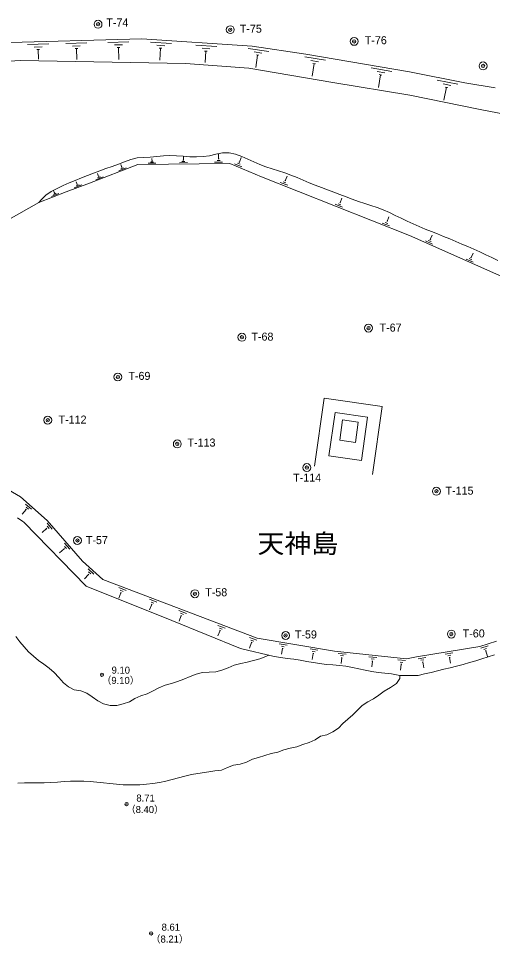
# Model space of a CAD drawing. Units: millimetres, scale not verified. Extents: x 56189 to 355068, y 31537 to 257017.
# Drawn here: x 201993 to 237981, y 186444 to 256691 of the extents above; entities that cross this region are included whole.
import ezdxf
from ezdxf.enums import TextEntityAlignment as Align

# ---------------------------------------------------------------- set-up
doc = ezdxf.new("R2010")
doc.units = ezdxf.units.MM
doc.header["$LTSCALE"] = 500
doc.header["$PDMODE"] = 32
doc.header["$PDSIZE"] = 250
doc.layers.add('0平面図-0通り芯', color=3, linetype='Continuous', lineweight=13)
doc.styles.add('MS-ゴシック-5.0-1.0', font='')
doc.styles.get('MS-ゴシック-5.0-1.0').set_extended_font_data('MS-ゴシック-5.0-1.0')

msp = doc.modelspace()

# ---------------------------------------------------------------- linework, layer by layer
at = {"layer": '0平面図-0通り芯'}
for p, q in [((196742.2, 254757.7), (211344.4, 255139.1)), ((211344.4, 255139.1), (219731.6, 254577.3)), ((219731.6, 254577.3), (223801, 253977.8)), ((223801, 253977.8), (231686.9, 252649.5)), ((202147.5, 253503.1), (197702.5, 253249.1)), ((214662.9, 253263), (202147.5, 253503.1)), ((219492, 252924.1), (214662.9, 253263)), ((225851.7, 251836.6), (219492, 252924.1)), ((231686.9, 252649.5), (235885.5, 251797.1)), ((231702.4, 250871.6), (225851.7, 251836.6)), ((235885.5, 251797.1), (238174.7, 251436.1)), ((237046.2, 249775.2), (231702.4, 250871.6)), ((248622.7, 247590.1), (237046.2, 249775.2)), ((210512.8, 245980.4), (210043.6, 245806.2)), ((210999.3, 246101.8), (210512.8, 245980.4)), ((211498, 246123.5), (210999.3, 246101.8)), ((211996.7, 246148.2), (211498, 246123.5)), ((212493.6, 246205.3), (211996.7, 246148.2)), ((212991.6, 246258.1), (212493.6, 246205.3)), ((213493.3, 246275.5), (212991.6, 246258.1)), ((213998, 246260), (213493.3, 246275.5)), ((214503.5, 246228), (213998, 246260)), ((215008.1, 246196.1), (214503.5, 246228)), ((215509.6, 246180.8), (215008.1, 246196.1)), ((216006.2, 246198.5), (215509.6, 246180.8)), ((216495.8, 246265.6), (216006.2, 246198.5)), ((216978.7, 246388.1), (216495.8, 246265.6)), ((217473.3, 246478.8), (216978.7, 246388.1)), ((217977.3, 246480.6), (217473.3, 246478.8)), ((218468.3, 246389.5), (217977.3, 246480.6)), ((218937.9, 246220.6), (218468.3, 246389.5)), ((219396.2, 246012.6), (218937.9, 246220.6)), ((219853.8, 245804), (219396.2, 246012.6)), ((211046.5, 245611.1), (207375.8, 244182.1)), ((208635, 245293.5), (208163.6, 245127)), ((209109.8, 245451.3), (208635, 245293.5)), ((209580.1, 245619.9), (209109.8, 245451.3)), ((210043.6, 245806.2), (209580.1, 245619.9)), ((218031.2, 245672.1), (211046.5, 245611.1)), ((220453, 244677.2), (218031.2, 245672.1)), ((220315.6, 245610), (219853.8, 245804)), ((220781.7, 245430.2), (220315.6, 245610)), ((221252.5, 245264.1), (220781.7, 245430.2)), ((221728.1, 245110.6), (221252.5, 245264.1)), ((206766.2, 244580.3), (206301.8, 244395.8)), ((207232.1, 244762.6), (206766.2, 244580.3)), ((207697.3, 244946.7), (207232.1, 244762.6)), ((208163.6, 245127), (207697.3, 244946.7)), ((231668.5, 240203), (220453, 244677.2)), ((222205.4, 244960.7), (221728.1, 245110.6)), ((222678.1, 244798.4), (222205.4, 244960.7)), ((223142.6, 244614.3), (222678.1, 244798.4)), ((223602.1, 244416.7), (223142.6, 244614.3)), ((204924.1, 243792.9), (204482.5, 243552.6)), ((205382, 244004.7), (204924.1, 243792.9)), ((205841, 244204.5), (205382, 244004.7)), ((207375.8, 244182.1), (205603.5, 243531.6)), ((206301.8, 244395.8), (205841, 244204.5)), ((224060.8, 244216.8), (223602.1, 244416.7)), ((224522.9, 244025.6), (224060.8, 244216.8)), ((224990.1, 243847.8), (224522.9, 244025.6)), ((225459.8, 243676.4), (224990.1, 243847.8)), ((205603.5, 243531.6), (203544.5, 242708.1)), ((204078.9, 243261.9), (203724.5, 242910.7)), ((204482.5, 243552.6), (204078.9, 243261.9)), ((225928.9, 243503.1), (225459.8, 243676.4)), ((226394.7, 243320.8), (225928.9, 243503.1)), ((226859.1, 243135.3), (226394.7, 243320.8)), ((227326.8, 242958.9), (226859.1, 243135.3)), ((203544.5, 242708.1), (201258.5, 241438.1)), ((203724.5, 242910.7), (203544.5, 242708.1)), ((227800.6, 242800), (227326.8, 242958.9)), ((228277.8, 242650.5), (227800.6, 242800)), ((228754.2, 242498.3), (228277.8, 242650.5)), ((229226, 242332.1), (228754.2, 242498.3)), ((229691.6, 242149.2), (229226, 242332.1)), ((230150.8, 241950.6), (229691.6, 242149.2)), ((230603.3, 241737.5), (230150.8, 241950.6)), ((231051.4, 241515.4), (230603.3, 241737.5)), ((231500, 241294.6), (231051.4, 241515.4)), ((231953.6, 241085), (231500, 241294.6)), ((232413, 240887.9), (231953.6, 241085)), ((232876.1, 240698.9), (232413, 240887.9)), ((233340.8, 240513.6), (232876.1, 240698.9)), ((233805.2, 240327.9), (233340.8, 240513.6)), ((234268.7, 240140.4), (233805.2, 240327.9)), ((238681, 237089), (231668.5, 240203)), ((234731.4, 239951), (234268.7, 240140.4)), ((235193.3, 239759.3), (234731.4, 239951)), ((235654.2, 239565.1), (235193.3, 239759.3)), ((236113.7, 239367.6), (235654.2, 239565.1)), ((236571.5, 239166.1), (236113.7, 239367.6)), ((237027.1, 238960), (236571.5, 239166.1)), ((237480.1, 238748.5), (237027.1, 238960)), ((237930.2, 238531.1), (237480.1, 238748.5)), ((238378.1, 238309.6), (237930.2, 238531.1)), ((224467, 222686.4), (225200.2, 227854.2)), ((229596.6, 227230.4), (225200.2, 227854.2)), ((228863.4, 222062.6), (229596.6, 227230.4)), ((225558.4, 223472.5), (226024.7, 226758.4)), ((228499.9, 226407.2), (226024.7, 226758.4)), ((226384.2, 224665.6), (226602.6, 226204.9)), ((227790.8, 226036.3), (226602.6, 226204.9)), ((228033.6, 223121.3), (228499.9, 226407.2)), ((227572.3, 224497), (227790.8, 226036.3)), ((227572.3, 224497), (226384.2, 224665.6)), ((228033.6, 223121.3), (225558.4, 223472.5)), ((199952.3, 221637.4), (202147.5, 220356)), ((202147.5, 220356), (204179.5, 218578.1)), ((201910, 218782.1), (202324.3, 218503.1)), ((202324.3, 218503.1), (202401.4, 218451.1)), ((204179.5, 218578.1), (206864.3, 215474.5)), ((202401.4, 218451.1), (207135, 213571.8)), ((206864.3, 215474.5), (208400.5, 214090.9)), ((207135, 213571.8), (213635, 210961.4)), ((208400.5, 214090.9), (220123.9, 209621)), ((213635, 210961.4), (218860.6, 208848)), ((201801.9, 209765.1), (202102.7, 209360.9)), ((202102.7, 209360.9), (202422.8, 208970.7)), ((220123.9, 209621), (225974.6, 208656)), ((237021, 209006.5), (238287.6, 209398.5)), ((202422.8, 208970.7), (202763.5, 208600.4)), ((218860.6, 208848), (221406.1, 208235.1)), ((225974.6, 208656), (231440.9, 208068.7)), ((232201.8, 208202.3), (237021, 209006.5)), ((202763.5, 208600.4), (203126.5, 208255.8)), ((203126.5, 208255.8), (203513.1, 207942.7)), ((203513.1, 207942.7), (203919.9, 207657.9)), ((219839.5, 207923.4), (220316.8, 208066.3)), ((220316.8, 208066.3), (220784.3, 208245.2)), ((220784.3, 208245.2), (220998.8, 208333.2)), ((221406.1, 208235.1), (221901.4, 208167.4)), ((221901.4, 208167.4), (222396.5, 208098)), ((222396.5, 208098), (222891.2, 208025.6)), ((222891.2, 208025.6), (223385.3, 207948.5)), ((223385.3, 207948.5), (223878.6, 207865.4)), ((231440.9, 208068.7), (232201.8, 208202.3)), ((236704.6, 207913.9), (237183.1, 208057.9)), ((237183.1, 208057.9), (237659.5, 208208.6)), ((237659.5, 208208.6), (238133.8, 208366.4)), ((203919.9, 207657.9), (204325.5, 207365.1)), ((204325.5, 207365.1), (204705.6, 207022.2)), ((217441.3, 207196.1), (217908.4, 207389.6)), ((217908.4, 207389.6), (218378.9, 207578.8)), ((218378.9, 207578.8), (218861.8, 207714.5)), ((218861.8, 207714.5), (219351.7, 207817.4)), ((219351.7, 207817.4), (219839.5, 207923.4)), ((223878.6, 207865.4), (224371.3, 207777.7)), ((224371.3, 207777.7), (224864.7, 207696.2)), ((224864.7, 207696.2), (225360.5, 207633.3)), ((225360.5, 207633.3), (225859.3, 207594.5)), ((225859.3, 207594.5), (226358.5, 207560.1)), ((226358.5, 207560.1), (226854.5, 207504.5)), ((226854.5, 207504.5), (227345.7, 207415)), ((227345.7, 207415), (227834.2, 207306.1)), ((227834.2, 207306.1), (228322.8, 207196.2)), ((233802.8, 207151.8), (234289.1, 207269.9)), ((234289.1, 207269.9), (234774.6, 207390.8)), ((234774.6, 207390.8), (235259.1, 207514.9)), ((235259.1, 207514.9), (235742.4, 207643)), ((235742.4, 207643), (236224.3, 207775.8)), ((236224.3, 207775.8), (236704.6, 207913.9)), ((204705.6, 207022.2), (205060.2, 206633.4)), ((205060.2, 206633.4), (205414.1, 206250)), ((214548.4, 206518.8), (215017.1, 206711.6)), ((215017.1, 206711.6), (215488.7, 206894.2)), ((215488.7, 206894.2), (215970.1, 207020.1)), ((215970.1, 207020.1), (216467, 207048.5)), ((216467, 207048.5), (216964, 207066.5)), ((216964, 207066.5), (217441.3, 207196.1)), ((228322.8, 207196.2), (228814.1, 207102.4)), ((228814.1, 207102.4), (229308.5, 207028.9)), ((229308.5, 207028.9), (229805.1, 206969.2)), ((229805.1, 206969.2), (230302.9, 206916.3)), ((230302.9, 206916.3), (230307.9, 206915.8)), ((230307.9, 206915.8), (230944, 206794.3)), ((230681.9, 206191.9), (230933.3, 206580.7)), ((230933.3, 206580.7), (230944, 206794.3)), ((230944, 206794.3), (232341, 206806.5)), ((232341, 206806.5), (232828.5, 206920.7)), ((232828.5, 206920.7), (233315.8, 207035.6)), ((233315.8, 207035.6), (233802.8, 207151.8)), ((205414.1, 206250), (205793.3, 205925.7)), ((205793.3, 205925.7), (206223.7, 205713.8)), ((212210.7, 205644.1), (212656.8, 205869.9)), ((212656.8, 205869.9), (213122.7, 206049.9)), ((213122.7, 206049.9), (213600.1, 206201.5)), ((213600.1, 206201.5), (214076.9, 206350.9)), ((214076.9, 206350.9), (214548.4, 206518.8)), ((229754.7, 205604), (230234, 205889.8)), ((230234, 205889.8), (230681.9, 206191.9)), ((206223.7, 205713.8), (206713.1, 205625.4)), ((206713.1, 205625.4), (207171.8, 205447.4)), ((207171.8, 205447.4), (207594.5, 205172.2)), ((207594.5, 205172.2), (208012.7, 204880)), ((210834.9, 205058.9), (211293.1, 205249.1)), ((211293.1, 205249.1), (211770.5, 205405.7)), ((211770.5, 205405.7), (212210.7, 205644.1)), ((228952.7, 205013.3), (229348.4, 205295.9)), ((229348.4, 205295.9), (229754.7, 205604)), ((208012.7, 204880), (208457.9, 204650.7)), ((208457.9, 204650.7), (208946, 204530.7)), ((208946, 204530.7), (209451.8, 204519.9)), ((209451.8, 204519.9), (209936.2, 204638.3)), ((209936.2, 204638.3), (210413.2, 204794.2)), ((210413.2, 204794.2), (210834.9, 205058.9)), ((227724, 204169.2), (228091.2, 204512)), ((228091.2, 204512), (228508.1, 204786.9)), ((228508.1, 204786.9), (228952.7, 205013.3)), ((227008.7, 203470.3), (227382.8, 203798.3)), ((227382.8, 203798.3), (227724, 204169.2)), ((226278.2, 202784.4), (226616, 203159.7)), ((226616, 203159.7), (227008.7, 203470.3)), ((225407.4, 202302), (225851.8, 202530.4)), ((225851.8, 202530.4), (226278.2, 202784.4)), ((223587, 201551.5), (224064.8, 201705)), ((224064.8, 201705), (224510.1, 201917.8)), ((224510.1, 201917.8), (224931.3, 202199.2)), ((224931.3, 202199.2), (225407.4, 202302)), ((221185, 200861.9), (221670.6, 200982.5)), ((221670.6, 200982.5), (222144.4, 201141.9)), ((222144.4, 201141.9), (222629.1, 201265.8)), ((222629.1, 201265.8), (223113.1, 201390.6)), ((223113.1, 201390.6), (223587, 201551.5)), ((218825.1, 200065.4), (219303.8, 200209.3)), ((219303.8, 200209.3), (219747.1, 200442.8)), ((219747.1, 200442.8), (220226.5, 200578.9)), ((220226.5, 200578.9), (220702.1, 200733.3)), ((220702.1, 200733.3), (221185, 200861.9)), ((216104.6, 199439), (216598.9, 199513.8)), ((216598.9, 199513.8), (216909.6, 199559.6)), ((216909.6, 199559.6), (217412.5, 199614.6)), ((217412.5, 199614.6), (217873, 199797.3)), ((217873, 199797.3), (218327.3, 199995.9)), ((218327.3, 199995.9), (218825.1, 200065.4)), ((213181.2, 198772.5), (213664.9, 198901.8)), ((213664.9, 198901.8), (214147, 199035.7)), ((214147, 199035.7), (214630.6, 199161.7)), ((214630.6, 199161.7), (215118.8, 199268.8)), ((215118.8, 199268.8), (215610.8, 199359)), ((215610.8, 199359), (216104.6, 199439)), ((201937.5, 198608.1), (202436.4, 198638.2)), ((202436.4, 198638.2), (202940, 198640.8)), ((202940, 198640.8), (203445, 198639.3)), ((203445, 198639.3), (203948.5, 198651.1)), ((203948.5, 198651.1), (204450.3, 198674.9)), ((204450.3, 198674.9), (204950.7, 198704.7)), ((204950.7, 198704.7), (205449.9, 198735)), ((205449.9, 198735), (205948.3, 198760)), ((205948.3, 198760), (206446, 198774)), ((206446, 198774), (206943.4, 198771.3)), ((206943.4, 198771.3), (207440.8, 198746.9)), ((207440.8, 198746.9), (207938.2, 198703.9)), ((207938.2, 198703.9), (208435.8, 198650)), ((208435.8, 198650), (208933.8, 198593.1)), ((208933.8, 198593.1), (209432.1, 198541.2)), ((209432.1, 198541.2), (209930.9, 198502.2)), ((209930.9, 198502.2), (210430.3, 198484)), ((210430.3, 198484), (210930.3, 198487.4)), ((210930.3, 198487.4), (211203.7, 198493.7)), ((211203.7, 198493.7), (211703.3, 198531.8)), ((211703.3, 198531.8), (212200.7, 198583.4)), ((212200.7, 198583.4), (212693.6, 198662.2)), ((212693.6, 198662.2), (213181.2, 198772.5))]:
    msp.add_line(p, q, dxfattribs=at)
at = {"layer": '0平面図-0通り芯', "color": 4}
for p, q in [((204283.9, 254754.6), (202684.4, 254712.9)), ((203789.3, 254541.6), (203189.5, 254526)), ((203594.5, 254336.5), (203394.6, 254331.3)), ((203494.6, 254333.9), (203513.6, 253606.7)), ((207180.9, 254830.3), (205581.4, 254788.5)), ((206686.3, 254617.3), (206086.5, 254601.6)), ((206491.5, 254412.1), (206291.6, 254407)), ((206391.6, 254409.5), (206413.5, 253572)), ((210373.4, 254913.7), (208773.9, 254871.9)), ((209878.8, 254700.7), (209278.9, 254685)), ((209684, 254495.6), (209484.1, 254490.3)), ((209584.1, 254493), (209608.3, 253564.9)), ((213603.8, 254787.3), (212007.3, 254894.3)), ((213091.5, 254621.2), (212492.8, 254661.3)), ((212878.6, 254435), (212679, 254448.4)), ((212778.8, 254441.7), (212717.8, 253530.9)), ((217043.9, 254556.9), (215447.5, 254663.8)), ((216531.7, 254390.7), (215933, 254430.9)), ((221001.2, 254188.1), (219418.3, 254421.3)), ((216318.8, 254204.5), (216119.2, 254217.9)), ((216219, 254211.2), (216160.5, 253338.7)), ((220477.4, 254063.1), (219883.8, 254150.5)), ((220151.5, 253908.9), (220014.7, 252980.8)), ((220250.4, 253894.4), (220052.5, 253923.5)), ((225299.2, 253522.6), (223721.4, 253788.4)), ((224772.9, 253408.5), (224181.3, 253508.1)), ((224443.9, 253261), (224282.1, 252300.8)), ((224542.5, 253244.5), (224345.3, 253277.7)), ((230340.5, 252673.5), (228762.8, 252939.2)), ((229814.3, 252559.3), (229222.6, 252659)), ((229485.2, 252411.9), (229322.9, 251448)), ((229583.8, 252395.3), (229386.6, 252428.5)), ((235350.9, 251701.6), (233782.8, 252020)), ((234821.1, 251605.1), (234233, 251724.5)), ((234585.3, 251448.9), (234389.2, 251488.7)), ((234487.3, 251468.8), (234290.7, 250500.7)), ((212130, 245845.6), (212128, 246070.6)), ((214477.6, 245941.1), (214552.6, 245941.8)), ((214515.1, 245941.4), (214512.5, 246241.4)), ((217072.5, 245913.8), (217297.5, 245915.7)), ((217146.4, 246039.4), (217221.4, 246040.1)), ((217183.9, 246039.7), (217180.7, 246414.7)), ((218765.9, 245775.7), (218908.4, 246122.6)), ((209613.5, 245133.7), (210172.6, 245351.4)), ((209838.6, 245382.3), (209757, 245592)), ((209761, 245271.6), (209970.6, 245353.2)), ((209803.6, 245368.7), (209873.5, 245395.9)), ((211831.3, 245693), (212431.3, 245698.2)), ((212018.1, 245769.6), (212243.1, 245771.6)), ((212092.5, 245845.3), (212167.5, 245845.9)), ((214216.9, 245738.8), (214816.9, 245744.1)), ((214403.5, 245840.5), (214628.5, 245842.4)), ((216886.1, 245787.1), (217486.1, 245792.4)), ((218393.4, 245658.5), (218948.4, 245430.5)), ((218614.4, 245702.9), (218822.5, 245617.3)), ((218731.2, 245790), (218800.6, 245761.5)), ((207854.2, 244448.8), (208413.3, 244666.5)), ((208079.3, 244697.4), (207997.7, 244907.1)), ((208001.7, 244586.7), (208211.4, 244668.3)), ((208044.4, 244683.8), (208114.3, 244711)), ((222243.6, 244366.6), (222382.5, 244714.9)), ((206228.6, 243840.9), (206791.9, 244047.7)), ((206378.8, 243975.9), (206590, 244053.5)), ((206458.6, 244085.1), (206381.1, 244296.3)), ((206423.4, 244072.2), (206493.8, 244098)), ((221872.3, 244245.6), (222429.6, 244023.3)), ((222092.8, 244292.2), (222301.8, 244208.8)), ((222208.8, 244380.5), (222278.4, 244352.8)), ((204507.7, 243174.1), (205064.8, 243397)), ((204730.6, 243424.8), (204647, 243633.7)), ((204654, 243313.4), (204862.9, 243397)), ((204695.8, 243410.9), (204765.4, 243438.8)), ((226043.7, 242581.5), (226600.9, 242359.1)), ((226264.1, 242628.1), (226473.1, 242544.7)), ((226380.1, 242716.4), (226449.8, 242688.6)), ((226414.9, 242702.5), (226553.9, 243050.8)), ((229612.7, 241157.6), (230170, 240935.3)), ((229833.2, 241204.3), (230042.2, 241120.9)), ((229949.2, 241292.6), (230018.8, 241264.8)), ((229984, 241278.7), (230123, 241627)), ((233260.5, 239906.3), (233412.7, 240249)), ((232884.9, 239799.6), (233433.3, 239556.1)), ((233107, 239837.7), (233312.6, 239746.4)), ((233226.2, 239921.5), (233294.8, 239891.1)), ((236352.9, 238533.1), (236505.1, 238875.8)), ((235977.3, 238426.3), (236525.6, 238182.9)), ((236199.4, 238464.5), (236405, 238373.2)), ((236318.6, 238548.3), (236387.2, 238517.9)), ((202562.7, 219394.8), (202266.4, 219056.1)), ((202986, 219423), (202534.5, 219818.1)), ((202590.9, 219370.1), (202534.5, 219419.5)), ((202746.1, 219433.6), (202576.8, 219581.8)), ((204128.8, 217948.9), (203788.4, 217654.5)), ((204153.3, 217920.5), (204104.2, 217977.2)), ((204551.9, 217918.3), (204159.4, 218372)), ((204315.8, 217961.9), (204168.6, 218132.1)), ((205455, 216415.8), (205114.6, 216121.5)), ((205479.5, 216387.5), (205430.4, 216444.2)), ((205878.1, 216385.3), (205485.6, 216839)), ((205642, 216428.9), (205494.8, 216599.1)), ((207300.6, 214475.9), (206999.5, 214141.5)), ((207328.5, 214450.8), (207272.8, 214501)), ((207724.3, 214498), (207278.5, 214899.6)), ((207484.6, 214512.1), (207317.4, 214662.7)), ((210160.8, 213259.2), (209600.2, 213472.9)), ((209773.6, 213085.7), (209613.3, 212665.3)), ((209932.2, 213185.8), (209722, 213266)), ((209808.7, 213072.4), (209738.6, 213099.1)), ((212497.2, 212368.4), (211936.6, 212582.1)), ((212110, 212194.9), (211949.7, 211774.4)), ((212268.6, 212295), (212058.4, 212375.2)), ((212145.1, 212181.6), (212075, 212208.3)), ((214738.2, 211513.9), (214177.6, 211727.7)), ((214509.6, 211440.6), (214299.3, 211520.7)), ((214351, 211340.5), (214190.7, 210920)), ((214386.1, 211327.1), (214316, 211353.9)), ((217682.6, 210391.3), (217121.9, 210605)), ((217295.4, 210217.9), (217135.1, 209797.4)), ((217453.9, 210318), (217243.7, 210398.1)), ((217330.4, 210204.5), (217260.3, 210231.2)), ((220080.5, 209477.1), (219519.8, 209690.8)), ((219851.8, 209403.7), (219641.6, 209483.9)), ((219693.2, 209303.6), (219532.9, 208883.1)), ((219728.3, 209290.2), (219658.2, 209317)), ((222384.4, 209096.1), (221792.4, 209193.8)), ((222175, 208978.6), (221953, 209015.3)), ((222039.6, 208849), (221966.4, 208405)), ((222076.6, 208842.8), (222002.6, 208855.1)), ((224717.9, 208711.2), (224125.9, 208808.9)), ((237662.5, 209048), (237089.4, 208870.6)), ((237527.8, 208849.3), (237312.8, 208782.7)), ((237500.5, 208683.8), (237428.8, 208661.6)), ((237464.7, 208672.7), (237597.7, 208242.9)), ((224508.5, 208593.8), (224286.5, 208630.4)), ((224373.1, 208464.1), (224299.8, 208020.1)), ((224410.1, 208458), (224336, 208470.2)), ((226870.6, 208408.9), (226274, 208473)), ((226668.1, 208279.7), (226444.4, 208303.8)), ((226540.2, 208142.6), (226492.2, 207695.2)), ((226577.5, 208138.6), (226503, 208146.6)), ((229197.8, 208158.9), (228601.2, 208222.9)), ((228995.3, 208029.7), (228771.6, 208053.8)), ((231385, 207923.9), (230788.4, 207987.9)), ((232928.2, 208171.5), (232336.4, 208072.7)), ((232768, 207992.7), (232546, 207955.6)), ((234973.4, 208512.7), (234381.6, 208414)), ((234813.1, 208333.9), (234591.2, 208296.9)), ((234763.8, 208173.6), (234689.8, 208161.2)), ((234726.9, 208167.5), (234800.9, 207723.6)), ((228867.5, 207892.6), (228819.4, 207445.2)), ((228904.8, 207888.6), (228830.2, 207896.6)), ((231182.5, 207794.7), (230958.8, 207818.8)), ((231054.7, 207657.6), (231006.6, 207210.2)), ((231092, 207653.6), (231017.4, 207661.6)), ((232718.7, 207832.4), (232644.7, 207820)), ((232681.7, 207826.2), (232755.8, 207382.3))]:
    msp.add_line(p, q, dxfattribs=at)
at = {"layer": '0平面図-0通り芯'}
for centre in [(208032.5, 256253.3), (218070, 255841), (227476.5, 254954.3), (237265.1, 253087.8), (228569, 233179.9), (218957.5, 232484.3), (209537.3, 229465.3), (204212, 226184.8), (214048.9, 224386.3), (223885.9, 222587.9), (233722.8, 220789.4), (206464.5, 217048.5), (215388.1, 213006.6), (222276, 209834.9), (234855.7, 209938.8)]:
    msp.add_circle(centre, 300, dxfattribs=at)
at = {"layer": '0平面図-0通り芯', "color": 7}
for p in [(208032.5, 256253.3), (218070, 255841), (227476.5, 254954.3), (237265.1, 253087.8), (228569, 233179.9), (218957.5, 232484.3), (209537.3, 229465.3), (204212, 226184.8), (214048.9, 224386.3), (223885.9, 222587.9), (233722.8, 220789.4), (206464.5, 217048.5), (215388.1, 213006.6), (234855.7, 209938.8), (222276, 209834.9), (208332.1, 206854.9), (210196.1, 197030.1), (212060, 187205.4)]:
    msp.add_point(p, dxfattribs=at)

# ---------------------------------------------------------------- texts
at = {"layer": '0平面図-0通り芯', "color": 4, "style": 'MS-ゴシック-5.0-1.0'}
for s, height, p in [('T-74', 607.6, (208661.7, 255900.9)), ('T-75', 607.6, (218793.8, 255429.6)), ('T-76', 607.6, (228286.2, 254554.5)), ('T-67', 607.6, (229406.3, 232730.6)), ('T-68', 607.6, (219676.6, 232046.1)), ('T-69', 607.6, (210338, 229063.6)), ('T-112', 607.6, (205034.8, 225745.9)), ('T-113', 607.6, (214825.8, 224000.8)), ('T-114', 607.6, (222848.7, 221337.8)), ('T-115', 607.6, (234416.1, 220348.4)), ('T-57', 607.6, (207108.3, 216590.4)), ('T-58', 607.6, (216170.5, 212633.1)), ('T-59', 607.6, (222977, 209427.7)), ('T-60', 607.6, (235719.5, 209506.8)), ('9.10', 536.1, (209061, 206776.6)), ('（9.10）', 536.1, (208313.2, 205994)), ('8.71', 536.1, (210941.8, 197059.9)), ('（8.40）', 536.1, (210158, 196187.3)), ('8.61', 536.1, (212859.8, 187254.2)), ('（8.21）', 536.1, (212045.2, 186353.1))]:
    msp.add_text(s, height=height, dxfattribs=at).set_placement(p, align=Align.BOTTOM_LEFT)
at = {"layer": '0平面図-0通り芯', "color": 2, "style": 'MS-ゴシック-5.0-1.0', "width": 1.05}
msp.add_text('天神島', height=1430, dxfattribs=at).set_placement((220133.4, 215671.2), align=Align.BOTTOM_LEFT)

doc.saveas('drawing.dxf')
